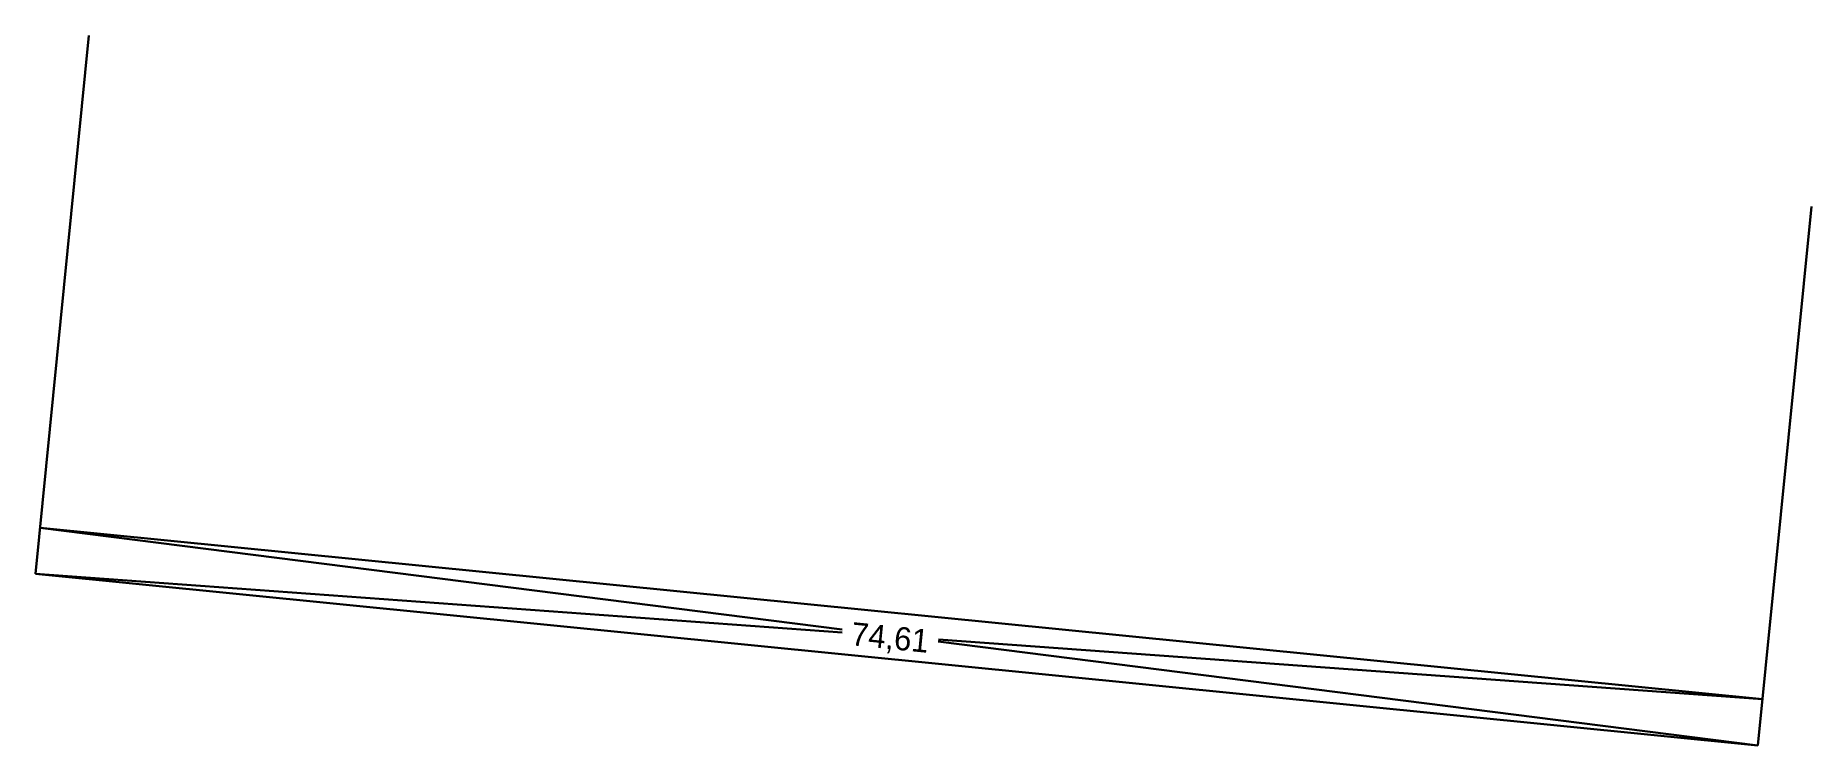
# Model space of a CAD drawing. Extents: x 12079 to 14345, y 7433 to 8447.
# Drawn here: x 14268.3 to 14344.8, y 7432.8 to 7463.4 of the extents above.
import ezdxf
from ezdxf.enums import TextEntityAlignment as Align

# ---------------------------------------------------------------- set-up
doc = ezdxf.new("R2010")
doc.units = 0
doc.layers.add('Пикетаж', color=7, linetype='Continuous')
doc.styles.add('Пикетаж', font='pragmai.shx', dxfattribs={"height": 2})

msp = doc.modelspace()

# ---------------------------------------------------------------- linework, layer by layer
at = {"layer": 'Пикетаж', "color": 1, "lineweight": 30}
for p, q in [((14268.281, 7440.233), (14270.584, 7463.444)), ((14342.52, 7432.838), (14344.825, 7456.078)), ((14268.478, 7442.224), (14342.717, 7434.828)), ((14268.28, 7440.234), (14342.52, 7432.838))]:
    msp.add_line(p, q, dxfattribs=at)
for points in [[(14268.479, 7442.224), (14303.053, 7437.841)], [(14303.04, 7437.709), (14268.281, 7440.233)], [(14307.188, 7437.317), (14342.52, 7432.838)], [(14342.717, 7434.828), (14307.197, 7437.408)]]:
    msp.add_lwpolyline(points, dxfattribs=at)

# ---------------------------------------------------------------- texts
at = {"layer": 'Пикетаж', "color": 1, "lineweight": 30, "style": 'Пикетаж'}
msp.add_text('74,61', height=1, rotation=354.31104, dxfattribs=at).set_placement((14305.063, 7436.997), align=Align.CENTER)

doc.saveas('drawing.dxf')
